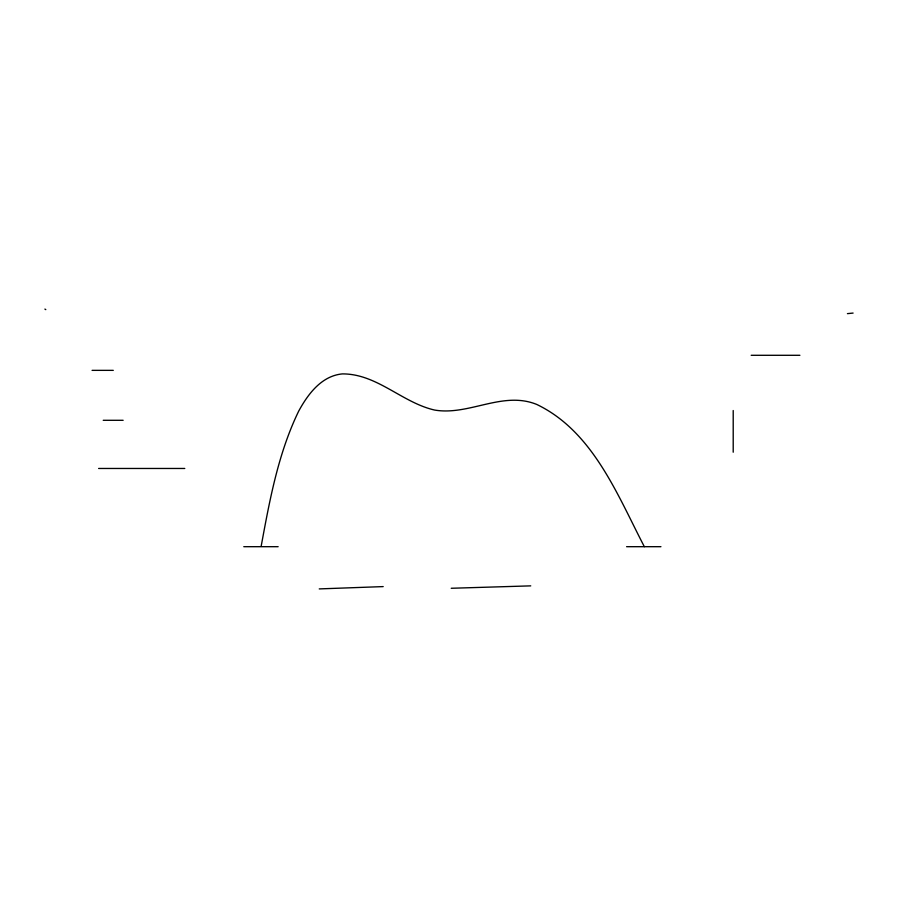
<?xml version="1.0" encoding="UTF-8"?>
<svg xmlns="http://www.w3.org/2000/svg" width="898" height="898" viewBox="0 0 898 898"><rect width="100%" height="100%" fill="white"/><g stroke="black" fill="none" stroke-linecap="round" stroke-linejoin="round"><path stroke-width="1.35" d="M261.15 546.31C269.658 500.332 278.133 453.49 298.708 411.093C307.958 394.11 321.473 375.914 342.284 373.905C376.913 373.658 402.057 402.652 434.632 410.06C469.082 415.92 502.644 390.574 536.735 404.437C592.848 431.321 617.33 494.731 644.337 546.691M847.431 313.638L853.1 313.076M319.25 588.908L383.199 586.596M451.223 588.269L530.74 585.866M751.188 355.294L799.905 355.294M92.067 370.358L113.294 370.358M103.225 420.298L123.149 420.298M98.623 468.464L184.786 468.464M243.773 546.691L278.144 546.691M626.58 546.691L660.939 546.691M44.9 309.092L45.798 309.63M733.206 410.521L733.206 452.21"/></g></svg>
